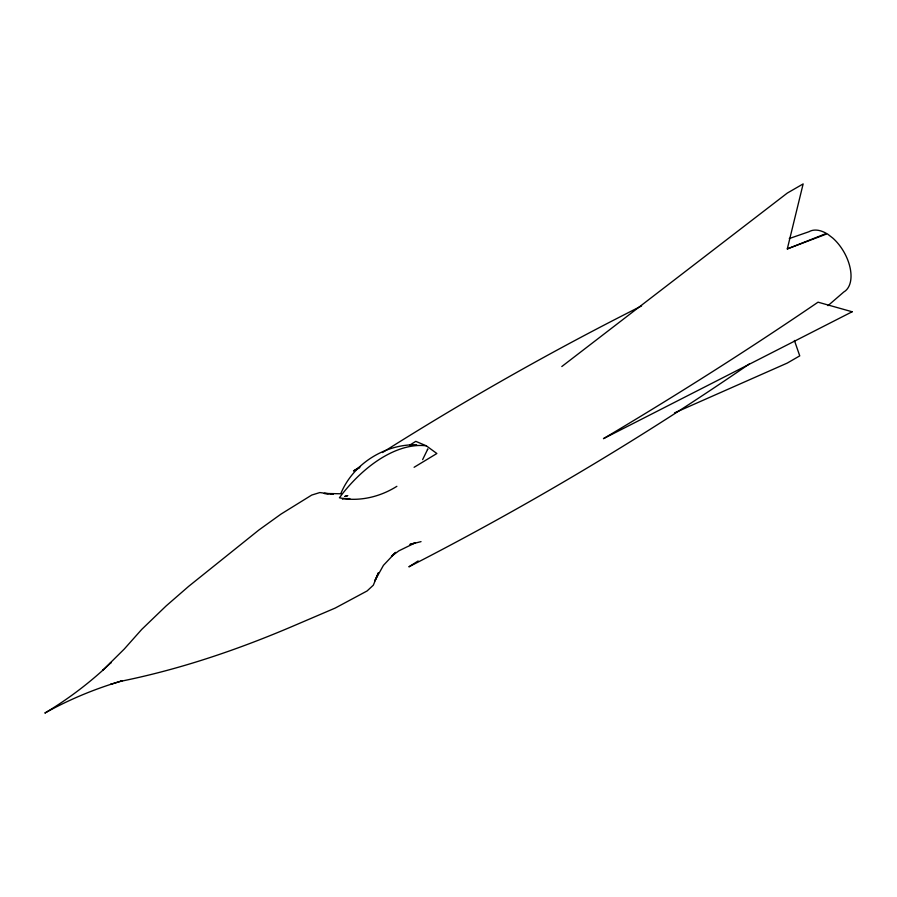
<?xml version="1.0" encoding="UTF-8"?>
<svg xmlns="http://www.w3.org/2000/svg" width="897" height="897" viewBox="0 0 897 897"><rect width="100%" height="100%" fill="white"/><g stroke="black" fill="none" stroke-linecap="round" stroke-linejoin="round"><path stroke-width="1.35" d="M828.009 305.653L843.819 291.962A34.781 20.082 60 0 0 832.786 238.075L827.225 233.769L787.297 248.918L803.14 183.93L787.297 193.079L561.802 366.537M340.86 493.518C353.126 463.872 384.701 444.004 416.645 444.766M422.633 459.612L427.835 448.96L427.432 449.532M110.118 663.466L111.318 662.345L102.684 670.395L124.302 649.002L141.748 629.391L166.113 605.946L188.673 586.335L258.941 529.97L280.996 514.104L311.73 495.066L319.837 492.554L333.191 494.337L330.645 494.079M103.626 669.532C85.518 685.925 65.817 700.546 44.85 713.07C69.248 699.469 95.194 688.672 122.014 680.879L110.723 684.321L111.946 683.951M749.421 363.902C640.469 438.846 526.517 506.457 408.875 566.837L418.148 560.95M342.43 499.225L343.618 498.452M360.459 466.518L353.508 470.936L359.596 467.763M382.481 452.537C466.384 399.479 552.9 350.525 641.59 305.933M409.907 445.035L415.793 441.346L425.929 445.652M414.1 467.292L436.861 453.512L426.737 446.123M396.866 486.32C381.27 496.187 362.276 501.154 343.854 498.698M674.544 412.878L787.297 363.061L799.743 355.862L794.417 340.468M787.297 248.918L826.429 233.433A34.781 20.082 60 0 0 809.027 231.706L789.27 238.557M120.445 681.361C180.039 669.353 237.671 649.776 293.577 625.871L335.231 608.054L367.097 590.955L373.32 585.192L378.456 572.735L374.767 580.897L383.434 565.345L395.678 552.373L391.462 556.286L398.896 550.825L415.434 542.741L409.907 544.445L421.029 541.631M340.815 493.776L324.277 493.451L328.1 493.832M426.333 445.82A115.253 66.535 -60 0 0 342.755 493.35L339.414 497.801L342.755 498.396A115.253 66.535 -60 0 0 349.819 498.586M852.15 311.764L603.446 438.655A4630.976 2673.665 0 0 0 818.042 302.177L852.15 311.764M347.632 495.626L344.874 496.445L347.632 495.626"/></g></svg>
